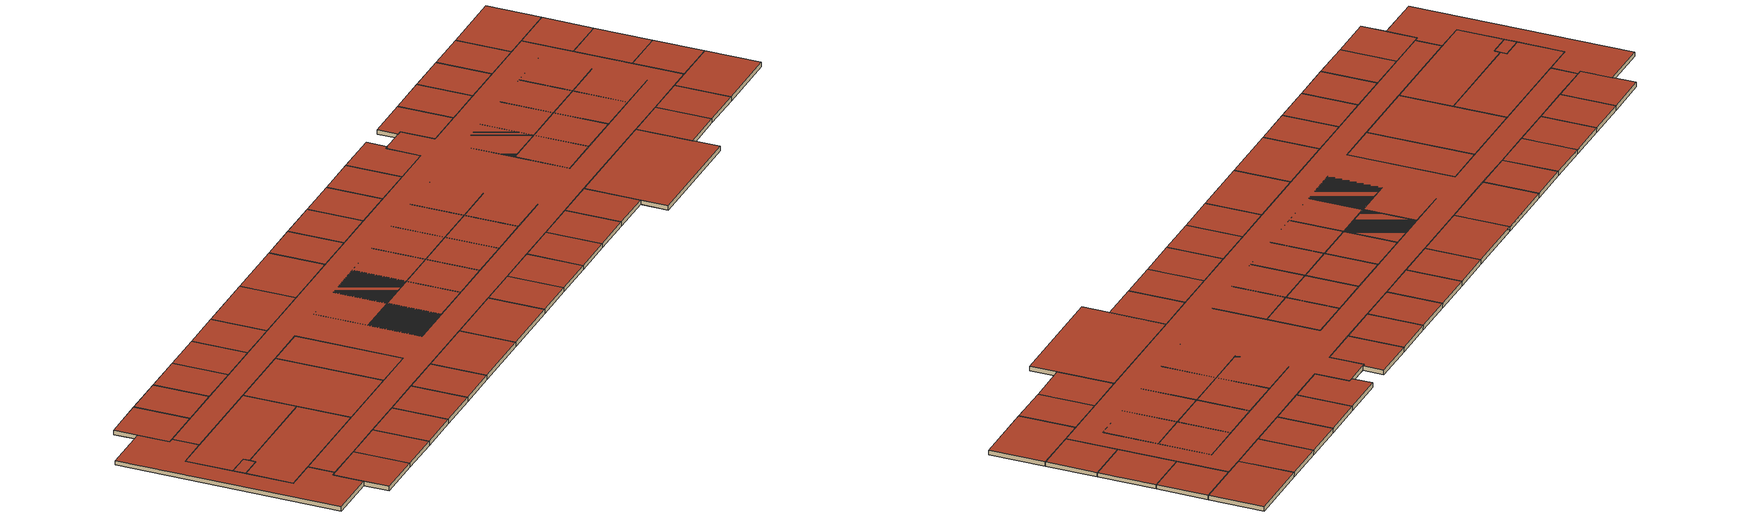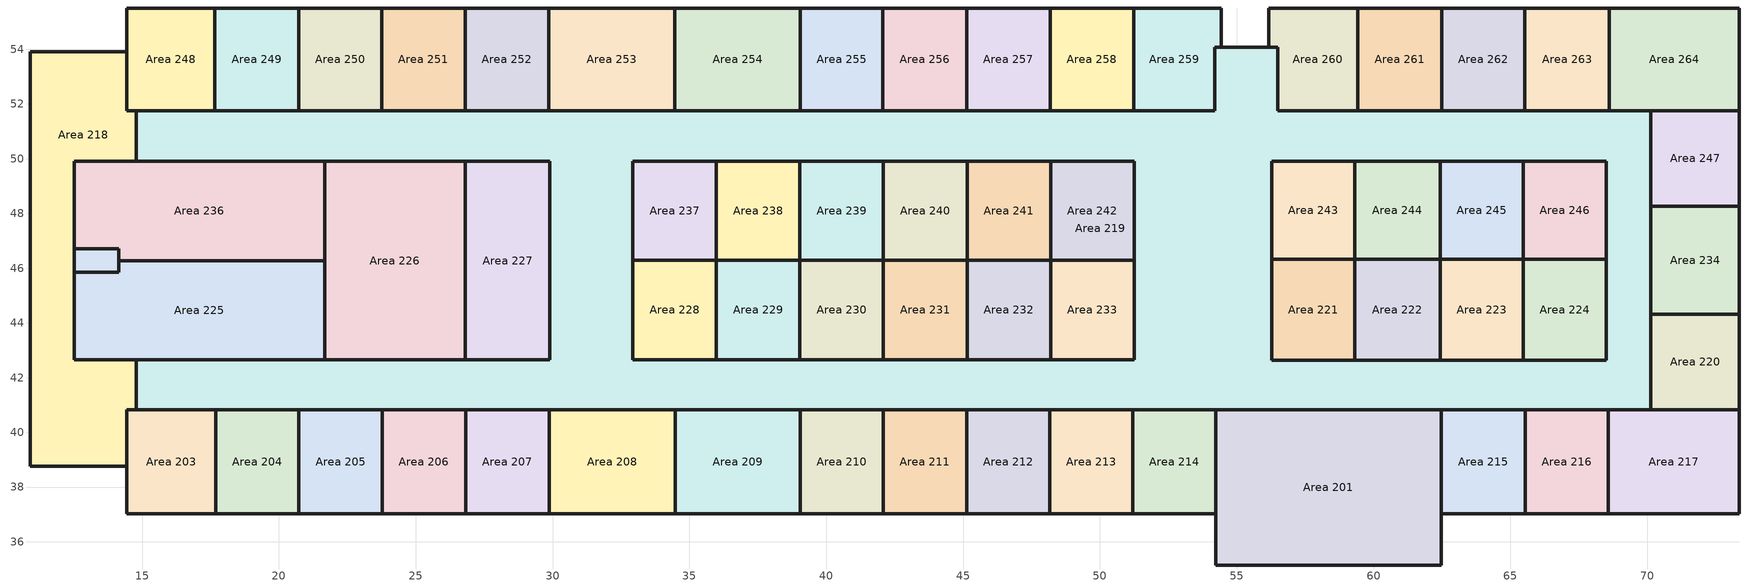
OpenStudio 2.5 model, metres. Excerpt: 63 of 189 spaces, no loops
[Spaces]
Area 201
 floor to Area 101: 62.46,40.82 62.46,35.15 54.23,35.15 54.23,40.82 z4.27
 wall outside: 62.46,35.15 62.46,37.02 62.46,40.82 54.23,40.82 54.23,37.02 54.23,35.15 62.46,35.15 z4.27:4.57
 roof outside: 62.46,35.15 62.46,40.82 54.23,40.82 54.23,35.15 z4.57
Area 203
 floor to Area 103: 17.69,40.82 17.69,37.02 14.44,37.02 14.44,40.82 z4.27
 wall outside: 14.44,37.02 17.69,37.02 17.69,40.82 14.8,40.82 14.44,40.82 14.44,38.75 14.44,37.02 z4.27:4.57
 roof outside: 17.69,37.02 17.69,40.82 14.44,40.82 14.44,37.02 z4.57
Area 204
 floor to Area 104: 20.73,40.82 20.73,37.02 17.69,37.02 17.69,40.82 z4.27
 wall outside: 17.69,37.02 20.73,37.02 20.73,40.82 17.69,40.82 17.69,37.02 z4.27:4.57
 roof outside: 20.73,37.02 20.73,40.82 17.69,40.82 17.69,37.02 z4.57
Area 205
 floor to Area 105: 23.78,40.82 23.78,37.02 20.73,37.02 20.73,40.82 z4.27
 wall outside: 20.73,37.02 23.78,37.02 23.78,40.82 20.73,40.82 20.73,37.02 z4.27:4.57
 roof outside: 23.78,37.02 23.78,40.82 20.73,40.82 20.73,37.02 z4.57
Area 206
 floor to Area 106: 26.82,40.82 26.82,37.02 23.78,37.02 23.78,40.82 z4.27
 wall outside: 23.78,37.02 26.82,37.02 26.82,40.82 23.78,40.82 23.78,37.02 z4.27:4.57
 roof outside: 26.82,37.02 26.82,40.82 23.78,40.82 23.78,37.02 z4.57
Area 207
 floor to Area 107: 29.88,40.82 29.88,37.02 26.82,37.02 26.82,40.82 z4.27
 wall outside: 26.82,37.02 29.88,37.02 29.88,40.82 26.82,40.82 26.82,37.02 z4.27:4.57
 roof outside: 29.88,37.02 29.88,40.82 26.82,40.82 26.82,37.02 z4.57
Area 208
 floor to Area 108: 34.47,40.82 34.47,37.02 29.88,37.02 29.88,40.82 z4.27
 wall outside: 29.88,37.02 34.47,37.02 34.47,40.82 29.88,40.82 29.88,37.02 z4.27:4.57
 roof outside: 34.47,37.02 34.47,40.82 29.88,40.82 29.88,37.02 z4.57
Area 209
 floor to Area 109: 39.04,40.82 39.04,37.02 34.47,37.02 34.47,40.82 z4.27
 wall outside: 34.47,37.02 39.04,37.02 39.04,40.82 34.47,40.82 34.47,37.02 z4.27:4.57
 roof outside: 39.04,37.02 39.04,40.82 34.47,40.82 34.47,37.02 z4.57
Area 210
 floor to Area 110: 42.07,40.82 42.07,37.02 39.04,37.02 39.04,40.82 z4.27
 wall outside: 39.04,37.02 42.07,37.02 42.07,40.82 39.04,40.82 39.04,37.02 z4.27:4.57
 roof outside: 42.07,37.02 42.07,40.82 39.04,40.82 39.04,37.02 z4.57
Area 211
 floor to Area 111: 45.14,40.82 45.14,37.02 42.07,37.02 42.07,40.82 z4.27
 wall outside: 42.07,37.02 45.14,37.02 45.14,40.82 42.07,40.82 42.07,37.02 z4.27:4.57
 roof outside: 45.14,37.02 45.14,40.82 42.07,40.82 42.07,37.02 z4.57
Area 212
 floor to Area 112: 48.17,40.82 48.17,37.02 45.14,37.02 45.14,40.82 z4.27
 wall outside: 45.14,37.02 48.17,37.02 48.17,40.82 45.14,40.82 45.14,37.02 z4.27:4.57
 roof outside: 48.17,37.02 48.17,40.82 45.14,40.82 45.14,37.02 z4.57
Area 213
 floor to Area 113: 51.2,40.82 51.2,37.02 48.17,37.02 48.17,40.82 z4.27
 wall outside: 48.17,37.02 51.2,37.02 51.2,40.82 48.17,40.82 48.17,37.02 z4.27:4.57
 roof outside: 51.2,37.02 51.2,40.82 48.17,40.82 48.17,37.02 z4.57
Area 214
 floor to Area 114: 54.23,40.82 54.23,37.02 51.2,37.02 51.2,40.82 z4.27
 wall outside: 51.2,37.02 54.23,37.02 54.23,40.82 51.2,40.82 51.2,37.02 z4.27:4.57
 roof outside: 54.23,37.02 54.23,40.82 51.2,40.82 51.2,37.02 z4.57
Area 215
 floor to Area 115: 65.54,40.82 65.54,37.02 62.46,37.02 62.46,40.82 z4.27
 wall outside: 62.46,37.02 65.54,37.02 65.54,40.82 62.46,40.82 62.46,37.02 z4.27:4.57
 roof outside: 65.54,37.02 65.54,40.82 62.46,40.82 62.46,37.02 z4.57
Area 216
 floor to Area 116: 68.57,40.82 68.57,37.02 65.54,37.02 65.54,40.82 z4.27
 wall outside: 68.57,40.82 65.54,40.82 65.54,37.02 68.57,37.02 68.57,40.82 z4.27:4.57
 roof outside: 68.57,37.02 68.57,40.82 65.54,40.82 65.54,37.02 z4.57
Area 217
 floor to Area 117: 73.37,40.82 73.37,37.02 68.57,37.02 68.57,40.82 z4.27
 wall outside: 68.57,37.02 73.37,37.02 73.37,40.82 70.13,40.82 68.57,40.82 68.57,37.02 z4.27:4.57
 roof outside: 73.37,37.02 73.37,40.82 68.57,40.82 68.57,37.02 z4.57
Area 218
 floor to Area 118: 14.44,53.9 14.44,51.74 14.8,51.74 14.8,49.9 12.52,49.9 12.52,42.65 14.8,42.65 14.8,40.82 14.44,40.82 14.44,38.75 10.91,38.75 10.91,53.9 z4.27
 wall outside: 14.8,40.82 14.8,42.65 12.52,42.65 12.52,45.85 12.52,46.71 12.52,49.9 14.8,49.9 14.8,51.74 14.44,51.74 14.44,53.9 10.91,53.9 10.91,38.75 14.44,38.75 14.44,40.82 14.8,40.82 z4.27:4.57
 roof outside: 14.44,38.75 14.44,40.82 14.8,40.82 14.8,42.65 12.52,42.65 12.52,49.9 14.8,49.9 14.8,51.74 14.44,51.74 14.44,53.9 10.91,53.9 10.91,38.75 z4.57
Area 219
 floor to Area 119: 56.18,54.08 56.5,54.08 56.5,51.75 70.13,51.75 70.13,40.82 51.2,40.82 14.8,40.82 14.8,42.65 29.9,42.65 29.9,49.9 14.8,49.9 14.8,51.74 54.19,51.74 54.19,54.08 z4.27
 wall outside: 70.13,40.82 70.13,44.32 70.13,48.26 70.13,51.75 68.61,51.75 65.52,51.75 62.48,51.75 59.42,51.75 56.5,51.75 56.5,54.08 56.18,54.08 54.42,54.08 54.19,54.08 54.19,51.74 51.23,51.74 48.18,51.74 45.13,51.74 42.06,51.74 39.06,51.74 34.46,51.74 29.86,51.74 26.8,51.74 23.76,51.74 20.73,51.74 17.66,51.74 14.8,51.74 14.8,49.9 21.67,49.9 26.81,49.9 29.9,49.9 29.9,42.65 26.81,42.65 21.67,42.65 14.8,42.65 14.8,40.82 17.69,40.82 20.73,40.82 23.78,40.82 26.82,40.82 29.88,40.82 34.47,40.82 39.04,40.82 42.07,40.82 45.14,40.82 48.17,40.82 51.2,40.82 54.23,40.82 62.46,40.82 65.54,40.82 68.57,40.82 70.13,40.82 z4.27:4.57
 roof outside: 51.2,40.82 70.13,40.82 70.13,51.75 56.5,51.75 56.5,54.08 56.18,54.08 54.19,54.08 54.19,51.74 14.8,51.74 14.8,49.9 29.9,49.9 29.9,42.65 14.8,42.65 14.8,40.82 z4.57
Area 220
 floor to Area 120: 73.37,44.32 73.37,40.82 70.13,40.82 70.13,44.32 z4.27
 wall outside: 73.37,40.82 73.37,44.32 70.13,44.32 70.13,40.82 73.37,40.82 z4.27:4.57
 roof outside: 73.37,40.82 73.37,44.32 70.13,44.32 70.13,40.82 z4.57
Area 221
 floor to Area 121: 59.32,46.33 59.32,42.63 56.28,42.63 56.28,46.33 z4.27
 wall outside: 59.32,42.63 59.32,46.33 56.28,46.33 56.28,42.63 59.32,42.63 z4.27:4.57
 roof outside: 59.32,42.63 59.32,46.33 56.28,46.33 56.28,42.63 z4.57
Area 222
 floor to Area 122: 62.43,46.33 62.43,42.63 59.32,42.63 59.32,46.33 z4.27
 wall outside: 62.43,42.63 62.43,46.33 59.32,46.33 59.32,42.63 62.43,42.63 z4.27:4.57
 roof outside: 62.43,42.63 62.43,46.33 59.32,46.33 59.32,42.63 z4.57
Area 223
 floor to Area 123: 65.47,46.33 65.47,42.63 62.43,42.63 62.43,46.33 z4.27
 wall outside: 65.47,42.63 65.47,46.33 62.43,46.33 62.43,42.63 65.47,42.63 z4.27:4.57
 roof outside: 65.47,42.63 65.47,46.33 62.43,46.33 62.43,42.63 z4.57
Area 224
 floor to Area 124: 68.51,46.33 68.51,42.63 65.47,42.63 65.47,46.33 z4.27
 wall outside: 68.51,42.63 68.51,46.33 65.47,46.33 65.47,42.63 68.51,42.63 z4.27:4.57
 roof outside: 68.51,42.63 68.51,46.33 65.47,46.33 65.47,42.63 z4.57
Area 225
 floor to Area 125: 21.67,46.27 21.67,42.65 12.52,42.65 12.52,45.85 14.15,45.85 14.15,46.27 z4.27
 wall outside: 21.67,42.65 21.67,46.27 14.15,46.27 14.15,45.85 12.52,45.85 12.52,42.65 14.8,42.65 21.67,42.65 z4.27:4.57
 roof outside: 21.67,42.65 21.67,46.27 14.15,46.27 14.15,45.85 12.52,45.85 12.52,42.65 z4.57
Area 226
 floor to Area 126: 26.81,49.9 26.81,42.65 21.67,42.65 21.67,49.9 z4.27
 wall outside: 21.67,42.65 26.81,42.65 26.81,49.9 21.67,49.9 21.67,46.27 21.67,42.65 z4.27:4.57
 roof outside: 21.67,42.65 26.81,42.65 26.81,49.9 21.67,49.9 z4.57
Area 227
 floor to Area 127: 29.9,49.9 29.9,42.65 26.81,42.65 26.81,49.9 z4.27
 wall outside: 26.81,42.65 29.9,42.65 29.9,49.9 26.81,49.9 26.81,42.65 z4.27:4.57
 roof outside: 29.9,42.65 29.9,49.9 26.81,49.9 26.81,42.65 z4.57
Area 228
 floor to Area 128: 35.98,46.29 35.98,42.65 32.93,42.65 32.93,46.29 z4.27
 wall outside: 35.98,42.65 35.98,46.29 32.93,46.29 32.93,42.65 35.98,42.65 z4.27:4.57
 roof outside: 35.98,42.65 35.98,46.29 32.93,46.29 32.93,42.65 z4.57
Area 229
 floor to Area 129: 39.03,46.29 39.03,42.65 35.98,42.65 35.98,46.29 z4.27
 wall outside: 39.03,42.65 39.03,46.29 35.98,46.29 35.98,42.65 39.03,42.65 z4.27:4.57
 roof outside: 39.03,42.65 39.03,46.29 35.98,46.29 35.98,42.65 z4.57
Area 230
 floor to Area 130: 42.09,46.29 42.09,42.65 39.03,42.65 39.03,46.29 z4.27
 wall outside: 42.09,42.65 42.09,46.29 39.03,46.29 39.03,42.65 42.09,42.65 z4.27:4.57
 roof outside: 42.09,42.65 42.09,46.29 39.03,46.29 39.03,42.65 z4.57
Area 231
 floor to Area 131: 45.15,46.29 45.15,42.65 42.09,42.65 42.09,46.29 z4.27
 wall outside: 45.15,42.65 45.15,46.29 42.09,46.29 42.09,42.65 45.15,42.65 z4.27:4.57
 roof outside: 45.15,42.65 45.15,46.29 42.09,46.29 42.09,42.65 z4.57
Area 232
 floor to Area 132: 48.19,46.29 48.19,42.65 45.15,42.65 45.15,46.29 z4.27
 wall outside: 48.19,42.65 48.19,46.29 45.15,46.29 45.15,42.65 48.19,42.65 z4.27:4.57
 roof outside: 48.19,42.65 48.19,46.29 45.15,46.29 45.15,42.65 z4.57
Area 233
 floor to Area 133: 51.26,46.29 51.26,42.65 48.19,42.65 48.19,46.29 z4.27
 wall outside: 51.26,42.65 51.26,46.29 48.19,46.29 48.19,42.65 51.26,42.65 z4.27:4.57
 roof outside: 51.26,42.65 51.26,46.29 48.19,46.29 48.19,42.65 z4.57
Area 234
 floor to Area 134: 73.37,48.26 73.37,44.32 70.13,44.32 70.13,48.26 z4.27
 wall outside: 73.37,44.32 73.37,48.26 70.13,48.26 70.13,44.32 73.37,44.32 z4.27:4.57
 roof outside: 73.37,44.32 73.37,48.26 70.13,48.26 70.13,44.32 z4.57
Area 235
 floor to Area 135: 14.15,46.71 14.15,45.85 12.52,45.85 12.52,46.71 z4.27
 wall outside: 12.52,45.85 14.15,45.85 14.15,46.27 14.15,46.71 12.52,46.71 12.52,45.85 z4.27:4.57
 roof outside: 14.15,45.85 14.15,46.71 12.52,46.71 12.52,45.85 z4.57
Area 236
 floor to Area 136: 12.52,49.9 21.67,49.9 21.67,46.27 14.15,46.27 14.15,46.71 12.52,46.71 z4.27
 wall outside: 14.15,46.71 14.15,46.27 21.67,46.27 21.67,49.9 14.8,49.9 12.52,49.9 12.52,46.71 14.15,46.71 z4.27:4.57
 roof outside: 21.67,46.27 21.67,49.9 12.52,49.9 12.52,46.71 14.15,46.71 14.15,46.27 z4.57
Area 237
 floor to Area 137: 35.98,49.9 35.98,46.29 32.93,46.29 32.93,49.9 z4.27
 wall outside: 32.93,46.29 35.98,46.29 35.98,49.9 32.93,49.9 32.93,46.29 z4.27:4.57
 roof outside: 35.98,46.29 35.98,49.9 32.93,49.9 32.93,46.29 z4.57
Area 238
 floor to Area 138: 39.03,49.9 39.03,46.29 35.98,46.29 35.98,49.9 z4.27
 wall outside: 35.98,46.29 39.03,46.29 39.03,49.9 35.98,49.9 35.98,46.29 z4.27:4.57
 roof outside: 39.03,46.29 39.03,49.9 35.98,49.9 35.98,46.29 z4.57
Area 239
 floor to Area 139: 42.09,49.9 42.09,46.29 39.03,46.29 39.03,49.9 z4.27
 wall outside: 39.03,46.29 42.09,46.29 42.09,49.9 39.03,49.9 39.03,46.29 z4.27:4.57
 roof outside: 42.09,46.29 42.09,49.9 39.03,49.9 39.03,46.29 z4.57
Area 240
 floor to Area 140: 45.15,49.9 45.15,46.29 42.09,46.29 42.09,49.9 z4.27
 wall outside: 42.09,46.29 45.15,46.29 45.15,49.9 42.09,49.9 42.09,46.29 z4.27:4.57
 roof outside: 45.15,46.29 45.15,49.9 42.09,49.9 42.09,46.29 z4.57
Area 241
 floor to Area 141: 48.19,49.9 48.19,46.29 45.15,46.29 45.15,49.9 z4.27
 wall outside: 45.15,46.29 48.19,46.29 48.19,49.9 45.15,49.9 45.15,46.29 z4.27:4.57
 roof outside: 48.19,46.29 48.19,49.9 45.15,49.9 45.15,46.29 z4.57
Area 242
 floor to Area 142: 51.26,49.9 51.26,46.29 48.19,46.29 48.19,49.9 z4.27
 wall outside: 51.26,49.9 48.19,49.9 48.19,46.29 51.26,46.29 51.26,49.9 z4.27:4.57
 roof outside: 51.26,46.29 51.26,49.9 48.19,49.9 48.19,46.29 z4.57
Area 243
 floor to Area 143: 56.28,49.91 59.32,49.91 59.32,46.33 56.28,46.33 z4.27
 wall outside: 56.28,46.33 59.32,46.33 59.32,49.91 56.28,49.91 56.28,46.33 z4.27:4.57
 roof outside: 59.32,46.33 59.32,49.91 56.28,49.91 56.28,46.33 z4.57
Area 244
 floor to Area 144: 62.43,49.91 62.43,46.33 59.32,46.33 59.32,49.91 z4.27
 wall outside: 59.32,46.33 62.43,46.33 62.43,49.91 59.32,49.91 59.32,46.33 z4.27:4.57
 roof outside: 59.32,46.33 62.43,46.33 62.43,49.91 59.32,49.91 z4.57
Area 245
 floor to Area 145: 65.47,49.91 65.47,46.33 62.43,46.33 62.43,49.91 z4.27
 wall outside: 62.43,46.33 65.47,46.33 65.47,49.91 62.43,49.91 62.43,46.33 z4.27:4.57
 roof outside: 65.47,46.33 65.47,49.91 62.43,49.91 62.43,46.33 z4.57
Area 246
 floor to Area 146: 68.51,49.91 68.51,46.33 65.47,46.33 65.47,49.91 z4.27
 wall outside: 68.51,49.91 65.47,49.91 65.47,46.33 68.51,46.33 68.51,49.91 z4.27:4.57
 roof outside: 68.51,46.33 68.51,49.91 65.47,49.91 65.47,46.33 z4.57
Area 247
 floor to Area 147: 73.37,51.75 73.37,48.26 70.13,48.26 70.13,51.75 z4.27
 wall outside: 73.37,48.26 73.37,51.75 70.13,51.75 70.13,48.26 73.37,48.26 z4.27:4.57
 roof outside: 70.13,48.26 73.37,48.26 73.37,51.75 70.13,51.75 z4.57
Area 248
 floor to Area 148: 17.66,55.51 17.66,51.74 14.44,51.74 14.44,55.51 z4.27
 wall outside: 14.8,51.74 17.66,51.74 17.66,55.51 14.44,55.51 14.44,53.9 14.44,51.74 14.8,51.74 z4.27:4.57
 roof outside: 17.66,51.74 17.66,55.51 14.44,55.51 14.44,51.74 z4.57
Area 249
 floor to Area 149: 20.73,55.51 20.73,51.74 17.66,51.74 17.66,55.51 z4.27
 wall outside: 17.66,51.74 20.73,51.74 20.73,55.51 17.66,55.51 17.66,51.74 z4.27:4.57
 roof outside: 20.73,51.74 20.73,55.51 17.66,55.51 17.66,51.74 z4.57
Area 250
 floor to Area 150: 23.76,55.51 23.76,51.74 20.73,51.74 20.73,55.51 z4.27
 wall outside: 20.73,51.74 23.76,51.74 23.76,55.51 20.73,55.51 20.73,51.74 z4.27:4.57
 roof outside: 23.76,51.74 23.76,55.51 20.73,55.51 20.73,51.74 z4.57
Area 251
 floor to Area 151: 26.8,55.51 26.8,51.74 23.76,51.74 23.76,55.51 z4.27
 wall outside: 23.76,51.74 26.8,51.74 26.8,55.51 23.76,55.51 23.76,51.74 z4.27:4.57
 roof outside: 26.8,51.74 26.8,55.51 23.76,55.51 23.76,51.74 z4.57
Area 252
 floor to Area 152: 29.86,55.51 29.86,51.74 26.8,51.74 26.8,55.51 z4.27
 wall outside: 26.8,51.74 29.86,51.74 29.86,55.51 26.8,55.51 26.8,51.74 z4.27:4.57
 roof outside: 29.86,51.74 29.86,55.51 26.8,55.51 26.8,51.74 z4.57
Area 253
 floor to Area 153: 34.46,55.51 34.46,51.74 29.86,51.74 29.86,55.51 z4.27
 wall outside: 34.46,51.74 34.46,55.51 29.86,55.51 29.86,51.74 34.46,51.74 z4.27:4.57
 roof outside: 29.86,51.74 34.46,51.74 34.46,55.51 29.86,55.51 z4.57
Area 254
 floor to Area 154: 39.06,55.51 39.06,51.74 34.46,51.74 34.46,55.51 z4.27
 wall outside: 34.46,51.74 39.06,51.74 39.06,55.51 34.48,55.51 34.46,55.51 34.46,51.74 z4.27:4.57
 roof outside: 39.06,51.74 39.06,55.51 34.46,55.51 34.46,51.74 z4.57
Area 255
 floor to Area 155: 42.06,55.51 42.06,51.74 39.06,51.74 39.06,55.51 z4.27
 wall outside: 39.06,51.74 42.06,51.74 42.06,55.51 39.06,55.51 39.06,51.74 z4.27:4.57
 roof outside: 42.06,51.74 42.06,55.51 39.06,55.51 39.06,51.74 z4.57
Area 256
 floor to Area 156: 45.13,55.51 45.13,51.74 42.06,51.74 42.06,55.51 z4.27
 wall outside: 42.06,51.74 45.13,51.74 45.13,55.51 42.06,55.51 42.06,51.74 z4.27:4.57
 roof outside: 42.06,51.74 45.13,51.74 45.13,55.51 42.06,55.51 z4.57
Area 257
 floor to Area 157: 48.18,55.51 48.18,51.74 45.13,51.74 45.13,55.51 z4.27
 wall outside: 45.13,51.74 48.18,51.74 48.18,55.51 45.13,55.51 45.13,51.74 z4.27:4.57
 roof outside: 48.18,51.74 48.18,55.51 45.13,55.51 45.13,51.74 z4.57
Area 258
 floor to Area 158: 51.23,55.51 51.23,51.74 48.18,51.74 48.18,55.51 z4.27
 wall outside: 48.18,51.74 51.23,51.74 51.23,55.51 48.18,55.51 48.18,51.74 z4.27:4.57
 roof outside: 51.23,51.74 51.23,55.51 48.18,55.51 48.18,51.74 z4.57
Area 259
 floor to Area 159: 51.23,55.51 54.42,55.51 54.42,54.08 54.19,54.08 54.19,51.74 51.23,51.74 z4.27
 wall outside: 51.23,51.74 54.19,51.74 54.19,54.08 54.42,54.08 54.42,55.51 51.23,55.51 51.23,51.74 z4.27:4.57
 roof outside: 54.19,51.74 54.19,54.08 54.42,54.08 54.42,55.51 51.23,55.51 51.23,51.74 z4.57
Area 260
 floor to Area 160: 59.42,55.51 59.42,51.75 56.5,51.75 56.5,54.08 56.18,54.08 56.18,55.51 z4.27
 wall outside: 56.18,54.08 56.5,54.08 56.5,51.75 59.42,51.75 59.42,55.51 56.18,55.51 56.18,54.08 z4.27:4.57
 roof outside: 59.42,51.75 59.42,55.51 56.18,55.51 56.18,54.08 56.5,54.08 56.5,51.75 z4.57
Area 261
 floor to Area 161: 62.48,55.51 62.48,51.75 59.42,51.75 59.42,55.51 z4.27
 wall outside: 59.42,51.75 62.48,51.75 62.48,55.51 59.42,55.51 59.42,51.75 z4.27:4.57
 roof outside: 62.48,51.75 62.48,55.51 59.42,55.51 59.42,51.75 z4.57
Area 262
 floor to Area 162: 65.52,55.51 65.52,51.75 62.48,51.75 62.48,55.51 z4.27
 wall outside: 62.48,51.75 65.52,51.75 65.52,55.51 62.48,55.51 62.48,51.75 z4.27:4.57
 roof outside: 65.52,51.75 65.52,55.51 62.48,55.51 62.48,51.75 z4.57
Area 263
 floor to Area 163: 68.61,55.51 68.61,51.75 65.52,51.75 65.52,55.51 z4.27
 wall outside: 65.52,51.75 68.61,51.75 68.61,55.51 65.52,55.51 65.52,51.75 z4.27:4.57
 roof outside: 68.61,51.75 68.61,55.51 65.52,55.51 65.52,51.75 z4.57
Area 264
 floor to Area 164: 73.37,55.51 73.37,51.75 68.61,51.75 68.61,55.51 z4.27
 wall outside: 70.13,51.75 73.37,51.75 73.37,55.51 68.61,55.51 68.61,51.75 70.13,51.75 z4.27:4.57
 roof outside: 68.61,51.75 73.37,51.75 73.37,55.51 68.61,55.51 z4.57
[Building]
SAS Q 3rd Floor Wing: Nominal Floor to Floor Height {m}=4.2672; Space Type=189.1-2009 - Office - ClosedOffice - CZ4-8 1; Default Construction Set=189.1-2009 - CZ3 - Office 1; Default Schedule Set=189.1-2009 - Office - ClosedOffice - CZ4-8 Schedule Set 1; Standards Building Type=Office; Nominal Floor to Ceiling Height {m}=3.048
[Site]
RALEIGH: Latitude {deg}=35.87; Longitude {deg}=-78.78; Time Zone {hr}=-5; Elevation {m}=134
[ClimateZones]
Climate Zone Institution Name 1=ASHRAE; Climate Zone Document Name 1=ANSI/ASHRAE Standard 169; Climate Zone Document Year 1=2006; Climate Zone Value 1=4A; Climate Zone Institution Name 2=CEC; Climate Zone Document Name 2=California Climate Zone Descriptions; Climate Zone Document Year 2=1995
[SizingPeriod:DesignDay] Barometric Pressure {Pa}=99809; Sky Clearness=0; Rain Indicator=0; Snow Indicator=0; Day of Month=21; Daylight Saving Time Indicator=0; Dry-Bulb Temperature Range Modifier Type=DefaultMultipliers
Name | Maximum Dry-Bulb Temperature {C} | Daily Dry-Bulb Temperature Range {deltaC} | Humidity Indicating Conditions at Maximum Dry-Bulb | Wind Speed {m/s} | Wind Direction {deg} | Month | Day Type | Humidity Indicating Type | Solar Model Indicator | ASHRAE Taub | ASHRAE Taud
Raleigh Durham International Ann Htg 99.6% Condns DB | -7.4 | 0 | -7.4 | 2.8 | 30 | 1 | WinterDesignDay | Wetbulb | ASHRAEClearSky
Raleigh Durham International Ann Hum_n 99.6% Condns DP=>MCDB | -3.3 | 0 | -17.3 | 2.8 | 30 | 1 | WinterDesignDay | Dewpoint | ASHRAEClearSky
Raleigh Durham International Ann Htg Wind 99.6% Condns WS=>MCDB | 8.7 | 0 | 8.7 | 10.7 | 30 | 1 | WinterDesignDay | Wetbulb | ASHRAEClearSky
Raleigh Durham International Ann Clg .4% Condns DB=>MWB | 34.5 | 10.5 | 24.4 | 4 | 240 | 7 | SummerDesignDay | Wetbulb | ASHRAETau | 0.577 | 1.722
[DefaultConstructionSet] Interior Partition Construction=Interior Partition
Name | Default Exterior Surface Constructions | Default Interior Surface Constructions | Default Ground Contact Surface Constructions | Default Exterior SubSurface Constructions | Default Interior SubSurface Constructions
189.1-2009 - CZ4 - Office 3 | Default Surface Constructions 10 | Default Surface Constructions 11 | Default Surface Constructions 12 | Default Sub Surface Constructions 7 | Default Sub Surface Constructions 8
189.1-2009 - CZ3 - Office 1 | Default Surface Constructions 7 | Default Surface Constructions 8 | Default Surface Constructions 9 | Default Sub Surface Constructions 5 | Default Sub Surface Constructions 6
[DefaultSurfaceConstructions]
Name | Floor Construction | Wall Construction | Roof Ceiling Construction
Default Surface Constructions 7 | ExtSlabCarpet 4in ClimateZone 1-8 | ASHRAE 189.1-2009 ExtWall Mass ClimateZone 3 | ASHRAE 189.1-2009 ExtRoof IEAD ClimateZone 2-5
Default Surface Constructions 8; Default Surface Constructions 11 | Interior Floor | Interior Wall | Interior Ceiling
Default Surface Constructions 9; Default Surface Constructions 12 | ExtSlabCarpet 4in ClimateZone 1-8 | ExtSlabCarpet 4in ClimateZone 1-8 | ExtSlabCarpet 4in ClimateZone 1-8
Default Surface Constructions 10 | ExtSlabCarpet 4in ClimateZone 1-8 | ASHRAE 189.1-2009 ExtWall Mass ClimateZone 4 | ASHRAE 189.1-2009 ExtRoof IEAD ClimateZone 2-5
[Construction]
ExtSlabCarpet 4in ClimateZone 1-8: MAT-CC05 4 HW CONCRETE, CP02 CARPET PAD
Interior Floor: F16 Acoustic tile, F05 Ceiling air space resistance, M11 100mm lightweight concrete
Interior Wall: G01a 19mm gypsum board, F04 Wall air space resistance, G01a 19mm gypsum board
Interior Ceiling: M11 100mm lightweight concrete, F05 Ceiling air space resistance, F16 Acoustic tile
Exterior Door: F08 Metal surface, I01 25mm insulation board
Interior Window: Clear 3mm
Interior Door; Interior Partition: G05 25mm wood
ASHRAE 189.1-2009 ExtRoof IEAD ClimateZone 2-5: Roof Membrane, Roof Insulation [21], Metal Decking
ASHRAE 189.1-2009 ExtWall Mass ClimateZone 3: 1IN Stucco, 8IN Concrete HW, Wall Insulation [36], 1/2IN Gypsum
ASHRAE 189.1-2009 ExtWindow ClimateZone 3: Theoretical Glass [202]
ASHRAE 189.1-2009 ExtWall Mass ClimateZone 4: 1IN Stucco, 8IN Concrete HW, Wall Insulation [37], 1/2IN Gypsum
ASHRAE 189.1-2009 ExtWindow ClimateZone 4-5: Theoretical Glass [207]
[Material] Thermal Absorptance=0.9
Name | Roughness | Thickness {m} | Conductivity {W/m-K} | Density {kg/m3} | Specific Heat {J/kg-K} | Solar Absorptance | Visible Absorptance
MAT-CC05 4 HW CONCRETE | Rough | 0.1016 | 1.311 | 2240 | 836.8 | 0.85 | 0.85
1IN Stucco | Smooth | 0.0253 | 0.6918 | 1858 | 837 | 0.92 | 0.92
8IN Concrete HW | MediumRough | 0.2033 | 1.7296 | 2243 | 837 | 0.65 | 0.65
1/2IN Gypsum | Smooth | 0.0127 | 0.16 | 784.9 | 830 | 0.4 | 0.4
Roof Membrane | VeryRough | 0.0095 | 0.16 | 1121.29 | 1460 | 0.7 | 0.7
Metal Decking | MediumSmooth | 0.0015 | 45.006 | 7680 | 418.4 | 0.6 | 0.6
F16 Acoustic tile | MediumSmooth | 0.0191 | 0.06 | 368 | 590 | 0.3 | 0.3
M11 100mm lightweight concrete | MediumRough | 0.1016 | 0.53 | 1280 | 840 | 0.5 | 0.5
G01a 19mm gypsum board | MediumSmooth | 0.019 | 0.16 | 800 | 1090 | 0.4 | 0.4
F08 Metal surface | Smooth | 0.0008 | 45.28 | 7824 | 500 | 0.7 | 0.7
I01 25mm insulation board | MediumRough | 0.0254 | 0.03 | 43 | 1210 | 0.6 | 0.6
G05 25mm wood | MediumSmooth | 0.0254 | 0.15 | 608 | 1630 | 0.5 | 0.5
Roof Insulation [21] | MediumRough | 0.2105 | 0.049 | 265 | 836.8 | 0.7 | 0.7
Wall Insulation [36] | MediumRough | 0.0566 | 0.0432 | 91 | 837 | 0.5 | 0.5
Wall Insulation [37] | MediumRough | 0.0681 | 0.0432 | 91 | 837 | 0.5 | 0.5
[Material:NoMass]
CP02 CARPET PAD: Roughness=Smooth; Thermal Resistance {m2-K/W}=0.1; Thermal Absorptance=0.9; Solar Absorptance=0.8; Visible Absorptance=0.8
[Material:AirGap]
Name | Thermal Resistance {m2-K/W}
F05 Ceiling air space resistance | 0.18
F04 Wall air space resistance | 0.15
[DefaultSubSurfaceConstructions]
Name | Fixed Window Construction | Operable Window Construction | Door Construction | Tubular Daylight Dome Construction | Tubular Daylight Diffuser Construction
Default Sub Surface Constructions 5 | ASHRAE 189.1-2009 ExtWindow ClimateZone 3 | ASHRAE 189.1-2009 ExtWindow ClimateZone 3 | Exterior Door | Interior Window | Interior Window
Default Sub Surface Constructions 6; Default Sub Surface Constructions 8 | Interior Window | Interior Window | Interior Door
Default Sub Surface Constructions 7 | ASHRAE 189.1-2009 ExtWindow ClimateZone 4-5 | ASHRAE 189.1-2009 ExtWindow ClimateZone 4-5 | Exterior Door | Interior Window | Interior Window
[WindowMaterial:Glazing] Optical Data Type=SpectralAverage; Thickness {m}=0.003; Back Side Solar Reflectance at Normal Incidence=0; Back Side Visible Reflectance at Normal Incidence=0; Infrared Transmittance at Normal Incidence=0; Dirt Correction Factor for Solar and Visible Transmittance=1; Solar Diffusing=No
Name | Solar Transmittance at Normal Incidence | Front Side Solar Reflectance at Normal Incidence | Visible Transmittance at Normal Incidence | Front Side Visible Reflectance at Normal Incidence | Front Side Infrared Hemispherical Emissivity | Back Side Infrared Hemispherical Emissivity | Conductivity {W/m-K}
Clear 3mm | 0.837 | 0.075 | 0.898 | 0.081 | 0.84 | 0.84 | 0.9
Theoretical Glass [202] | 0.2325 | 0.7175 | 0.3192 | 0.6308 | 0.9 | 0.9 | 0.0192
Theoretical Glass [207] | 0.3311 | 0.6189 | 0.44 | 0.51 | 0.9 | 0.9 | 0.0133
[WindowMaterial:Blind]
Window Material Blind 1: Slat Width {m}=0.025; Slat Separation {m}=0.01875; Front Side Slat Beam Solar Reflectance=0.5; Back Side Slat Beam Solar Reflectance=0.5; Front Side Slat Diffuse Solar Reflectance=0.5; Back Side Slat Diffuse Solar Reflectance=0.5; Slat Beam Visible Transmittance=0
[SpaceType]
189.1-2009 - Office - ClosedOffice - CZ4-8 1: Default Schedule Set=189.1-2009 - Office - ClosedOffice - CZ4-8 Schedule Set; Design Specification Outdoor Air Object=189.1-2009 - Office - ClosedOffice - CZ4-8 Ventilation; Standards Building Type=Office; Standards Space Type=ClosedOffice
[DefaultScheduleSet]
Name | Number of People Schedule | People Activity Level Schedule | Lighting Schedule | Electric Equipment Schedule | Infiltration Schedule
189.1-2009 - Office - ClosedOffice - CZ4-8 Schedule Set; 189.1-2009 - Office - ClosedOffice - CZ4-8 Schedule Set 1 | Office Work Occ | Office Activity | Office Bldg Light | Office Bldg Equip | Office Infil Quarter On
189.1-2009 - Office - WholeBuilding - Lg Office - CZ4-8 Schedule Set 2 | Large Office Bldg Occ | Large Office Activity | Large Office Bldg Light | Large Office Bldg Equip | Large Office Infil Quarter On
[Lights:Definition]
189.1-2009 - Office - ClosedOffice - CZ4-8 Lights Definition 1: Design Level Calculation Method=Watts/Area; Watts per Space Floor Area {W/m2}=10.6563
[Lights]
189.1-2009 - Office - ClosedOffice - CZ4-8 Lights 1: Lights Definition=189.1-2009 - Office - ClosedOffice - CZ4-8 Lights Definition 1; Space or SpaceType=189.1-2009 - Office - ClosedOffice - CZ4-8 1; Schedule=Large Office Bldg Light; Multiplier=0.6
[DesignSpecification:OutdoorAir]
189.1-2009 - Office - ClosedOffice - CZ4-8 Ventilation: Outdoor Air Method=Sum; Outdoor Air Flow per Person {m3/s-person}=0.00943895
[People:Definition]
189.1-2009 - Office - ClosedOffice - CZ4-8 People Definition 1: Number of People Calculation Method=People/Area; People per Space Floor Area {person/m2}=0.0511286; Fraction Radiant=0.3
[People]
189.1-2009 - Office - ClosedOffice - CZ4-8 People 1: People Definition=189.1-2009 - Office - ClosedOffice - CZ4-8 People Definition 1; Space or SpaceType=189.1-2009 - Office - ClosedOffice - CZ4-8 1; Multiplier=0.6
[SpaceInfiltration:DesignFlowRate]
189.1-2009 - Office - ClosedOffice - CZ4-8 Infiltration 1: Space or SpaceType=189.1-2009 - Office - ClosedOffice - CZ4-8 1; Design Flow Rate Calculation Method=Flow/ExteriorArea; Flow per Exterior Surface Area {m3/s-m2}=0.000226568
[ElectricEquipment:Definition]
189.1-2009 - Office - ClosedOffice - CZ4-8 Electric Equipment Definition: Design Level Calculation Method=Watts/Area; Watts per Space Floor Area {W/m2}=6.8889
[ElectricEquipment]
189.1-2009 - Office - ClosedOffice - CZ4-8 Electric Equipment 1: Electric Equipment Definition=189.1-2009 - Office - ClosedOffice - CZ4-8 Electric Equipment Definition; Space or SpaceType=189.1-2009 - Office - ClosedOffice - CZ4-8 1; Multiplier=0.6
[ThermostatSetpoint:DualSetpoint]
Thermostat Setpoint Dual Setpoint 15: Heating Setpoint Temperature Schedule=Large Office HtgSetp 1; Cooling Setpoint Temperature Schedule=Large Office ClgSetp 1
[ShadingControl]
Shading Control 1: Shading Type=InteriorBlind; Shading Device Material=Window Material Blind 1
[BuildingStory]
Name | Nominal Z Coordinate {m} | Nominal Floor to Floor Height {m} | Default Construction Set | Default Schedule Set | Nominal Floor to Ceiling Height {m}
Building Story 1 | 0 | 4.2672 | 189.1-2009 - CZ4 - Office 3 | 189.1-2009 - Office - WholeBuilding - Lg Office - CZ4-8 Schedule Set 2 | 3.048
Building Story 2 | 4.2672 | 4.2672 | 189.1-2009 - CZ4 - Office 3 | 189.1-2009 - Office - WholeBuilding - Lg Office - CZ4-8 Schedule Set 2 | 3.048
Building Story 4 | 12.8016 | 4.2672 | 189.1-2009 - CZ4 - Office 3 | 189.1-2009 - Office - WholeBuilding - Lg Office - CZ4-8 Schedule Set 2 | 3.048
Building Story 5 | 0 | 0.3048
[Space] Building Story=Building Story 5; Thermal Zone=Thermal Zone 15
Area 201; Area 203; Area 204; Area 205; Area 206; Area 207; Area 208; Area 209; Area 210; Area 211; Area 212; Area 213; Area 214; Area 215; Area 216; Area 217; Area 218; Area 219; Area 220; Area 221; Area 222; Area 223; Area 224; Area 225; Area 226; Area 227; Area 228; Area 229; Area 230; Area 231; Area 232; Area 233; Area 234; Area 235; Area 236; Area 237; Area 238; Area 239; Area 240; Area 241; Area 242; Area 243; Area 244; Area 245; Area 246; Area 247; Area 248; Area 249; Area 250; Area 251; Area 252; Area 253; Area 254; Area 255; Area 256; Area 257; Area 258; Area 259; Area 260; Area 261; Area 262; Area 263; Area 264
[ThermalZone]
Thermal Zone 15: Thermostat=Thermostat Setpoint Dual Setpoint 15; Use Ideal Air Loads=No
[Schedule:Ruleset]
Name | Default Day Schedule | Summer Design Day Schedule | Winter Design Day Schedule
Office Bldg Light | Office Bldg Light Default Schedule | Office Bldg Light Summer Design Day | Office Bldg Light Winter Design Day
Office Activity | Office Activity Default Schedule | Office Activity Summer Design Day | Office Activity Winter Design Day
Office Infil Quarter On | Office Infil Quarter On Default Schedule | Office Infil Quarter On Summer Design Day | Office Infil Quarter On Winter Design Day
Office Bldg Equip | Office Bldg Equip Default Schedule | Office Bldg Equip Summer Design Day | Office Bldg Equip Winter Design Day
Office Work Occ | Office Bldg Occ Default Schedule | Office Bldg Occ Summer Design Day | Office Bldg Occ Winter Design Day
Large Office Bldg Light | Large Office Bldg Light Default Schedule | Large Office Bldg Light Summer Design Day | Large Office Bldg Light Winter Design Day
Large Office Bldg Occ | Large Office Bldg Occ Default Schedule | Large Office Bldg Occ Summer Design Day | Large Office Bldg Occ Winter Design Day
Large Office Activity | Large Office Activity Default Schedule | Large Office Activity Summer Design Day | Large Office Activity Winter Design Day
Large Office Infil Quarter On | Large Office Infil Quarter On Default Schedule | Large Office Infil Quarter On Summer Design Day | Large Office Infil Quarter On Winter Design Day
Large Office Bldg Equip | Large Office Bldg Equip Default Schedule | Large Office Bldg Equip Summer Design Day | Large Office Bldg Equip Winter Design Day
Large Office ClgSetp 1 | Large Office ClgSetp Default Schedule 1 | Large Office ClgSetp Summer Design Day 1 | Large Office ClgSetp Winter Design Day 1
Large Office HtgSetp 1 | Large Office HtgSetp Default Schedule 1 | Large Office HtgSetp Summer Design Day 1 | Large Office HtgSetp Winter Design Day 1
[Schedule:Day]
Office Bldg Light Default Schedule; Large Office Bldg Light Default Schedule: 5, 0, 0.05, 7, 0, 0.1, 8, 0, 0.3, 17, 0, 0.9, 18, 0, 0.7, 20, 0, 0.5, 22, 0, 0.3, 23, 0, 0.1, 24, 0, 0.05
Office Bldg Light Summer Design Day; Office Infil Quarter On Rule 1 Day Schedule; Office Bldg Equip Summer Design Day; Large Office Bldg Light Summer Design Day; Large Office Infil Quarter On Rule 1 Day Schedule; Large Office Bldg Equip Summer Design Day: 24, 0, 1
Office Bldg Light Winter Design Day; Office Bldg Equip Winter Design Day; Office Bldg Occ Winter Design Day; Office Bldg Occ Rule 1 Day Schedule; Large Office Bldg Light Winter Design Day; Large Office Bldg Occ Winter Design Day; Large Office Bldg Occ Rule 1 Day Schedule; Large Office Bldg Equip Winter Design Day: 24, 0, 0
Office Bldg Light Rule 1 Day Schedule; Large Office Bldg Light Rule 1 Day Schedule: 24, 0, 0.05
Office Bldg Light Rule 2 Day Schedule; Large Office Bldg Light Rule 2 Day Schedule: 6, 0, 0.05, 8, 0, 0.1, 14, 0, 0.5, 17, 0, 0.15, 24, 0, 0.05
Office Activity Default Schedule; Office Activity Summer Design Day; Office Activity Winter Design Day: 24, 0, 132
Office Infil Quarter On Default Schedule; Office Infil Quarter On Summer Design Day; Large Office Infil Quarter On Default Schedule; Large Office Infil Quarter On Summer Design Day: 6, 0, 1, 22, 0, 0.25, 24, 0, 1
Office Infil Quarter On Winter Design Day; Office Infil Quarter On Rule 2 Day Schedule; Large Office Infil Quarter On Winter Design Day; Large Office Infil Quarter On Rule 2 Day Schedule: 6, 0, 1, 18, 0, 0.25, 24, 0, 1
Office Bldg Equip Default Schedule; Large Office Bldg Equip Default Schedule: 8, 0, 0.4, 12, 0, 0.9, 13, 0, 0.8, 17, 0, 0.9, 18, 0, 0.8, 20, 0, 0.6, 22, 0, 0.5, 24, 0, 0.4
Office Bldg Equip Rule 1 Day Schedule; Large Office Bldg Equip Rule 1 Day Schedule: 24, 0, 0.3
Office Bldg Equip Rule 2 Day Schedule; Large Office Bldg Equip Rule 2 Day Schedule: 6, 0, 0.3, 8, 0, 0.4, 14, 0, 0.5, 17, 0, 0.35, 24, 0, 0.3
Office Bldg Occ Default Schedule: 6, 0, 0, 7, 0, 0.1, 8, 0, 0.2, 12, 0, 0.85, 13, 0, 0.5, 17, 0, 0.85, 18, 0, 0.7, 20, 0, 0.4, 22, 0, 0.1, 24, 0, 0.05
Office Bldg Occ Summer Design Day; Large Office Bldg Occ Summer Design Day: 6, 0, 0, 22, 0, 1, 24, 0, 0.05
Office Bldg Occ Rule 2 Day Schedule: 6, 0, 0, 8, 0, 0.1, 14, 0, 0.4, 17, 0, 0.1, 24, 0, 0
Large Office Bldg Occ Default Schedule: 6, 0, 0, 7, 0, 0.1, 8, 0, 0.2, 12, 0, 0.95, 13, 0, 0.5, 17, 0, 0.95, 18, 0, 0.7, 20, 0, 0.4, 22, 0, 0.1, 24, 0, 0.05
Large Office Bldg Occ Rule 2 Day Schedule: 6, 0, 0, 8, 0, 0.1, 14, 0, 0.5, 17, 0, 0.1, 24, 0, 0
Large Office Activity Default Schedule; Large Office Activity Summer Design Day; Large Office Activity Winter Design Day: 24, 0, 120
Large Office ClgSetp Default Schedule 1; Large Office ClgSetp Summer Design Day 1: 6, 0, 26.7, 22, 0, 24, 24, 0, 26.7
Large Office ClgSetp Winter Design Day 1; Large Office ClgSetp Rule 1 Day Schedule 1: 24, 0, 26.7
Large Office ClgSetp Rule 2 Day Schedule 1: 6, 0, 26.7, 18, 0, 24, 24, 0, 26.7
Large Office HtgSetp Default Schedule 1: 6, 0, 15.6, 22, 0, 21, 24, 0, 15.6
Large Office HtgSetp Summer Design Day 1; Large Office HtgSetp Rule 1 Day Schedule 1: 24, 0, 15.6
Large Office HtgSetp Winter Design Day 1: 24, 0, 21
Large Office HtgSetp Rule 2 Day Schedule 1: 6, 0, 15.6, 18, 0, 21, 24, 0, 15.6
[Schedule:Rule] Apply Monday=No; Apply Tuesday=No; Apply Wednesday=No; Apply Thursday=No; Apply Friday=No; Date Specification Type=DateRange; Start Month=1; Start Day=1; End Month=12; End Day=31
Name | Schedule Ruleset | Rule Order | Day Schedule | Apply Sunday | Apply Saturday
Office Bldg Light Rule 1 | Office Bldg Light | 0 | Office Bldg Light Rule 1 Day Schedule | Yes | No
Office Bldg Light Rule 2 | Office Bldg Light | 1 | Office Bldg Light Rule 2 Day Schedule | No | Yes
Office Infil Quarter On Rule 1 | Office Infil Quarter On | 0 | Office Infil Quarter On Rule 1 Day Schedule | Yes | No
Office Infil Quarter On Rule 2 | Office Infil Quarter On | 1 | Office Infil Quarter On Rule 2 Day Schedule | No | Yes
Office Bldg Equip Rule 1 | Office Bldg Equip | 0 | Office Bldg Equip Rule 1 Day Schedule | Yes | No
Office Bldg Equip Rule 2 | Office Bldg Equip | 1 | Office Bldg Equip Rule 2 Day Schedule | No | Yes
Office Work Occ Rule 1 | Office Work Occ | 0 | Office Bldg Occ Rule 1 Day Schedule | Yes | No
Office Work Occ Rule 2 | Office Work Occ | 1 | Office Bldg Occ Rule 2 Day Schedule | No | Yes
Large Office Bldg Light Rule 1 | Large Office Bldg Light | 0 | Large Office Bldg Light Rule 1 Day Schedule | Yes | No
Large Office Bldg Light Rule 2 | Large Office Bldg Light | 1 | Large Office Bldg Light Rule 2 Day Schedule | No | Yes
Large Office Bldg Occ Rule 1 | Large Office Bldg Occ | 0 | Large Office Bldg Occ Rule 1 Day Schedule | Yes | No
Large Office Bldg Occ Rule 2 | Large Office Bldg Occ | 1 | Large Office Bldg Occ Rule 2 Day Schedule | No | Yes
Large Office Infil Quarter On Rule 1 | Large Office Infil Quarter On | 0 | Large Office Infil Quarter On Rule 1 Day Schedule | Yes | No
Large Office Infil Quarter On Rule 2 | Large Office Infil Quarter On | 1 | Large Office Infil Quarter On Rule 2 Day Schedule | No | Yes
Large Office Bldg Equip Rule 1 | Large Office Bldg Equip | 0 | Large Office Bldg Equip Rule 1 Day Schedule | Yes | No
Large Office Bldg Equip Rule 2 | Large Office Bldg Equip | 1 | Large Office Bldg Equip Rule 2 Day Schedule | No | Yes
Large Office ClgSetp Rule 3 | Large Office ClgSetp 1 | 0 | Large Office ClgSetp Rule 1 Day Schedule 1 | Yes | No
Large Office ClgSetp Rule 4 | Large Office ClgSetp 1 | 1 | Large Office ClgSetp Rule 2 Day Schedule 1 | No | Yes
Large Office HtgSetp Rule 3 | Large Office HtgSetp 1 | 0 | Large Office HtgSetp Rule 1 Day Schedule 1 | Yes | No
Large Office HtgSetp Rule 4 | Large Office HtgSetp 1 | 1 | Large Office HtgSetp Rule 2 Day Schedule 1 | No | Yes
